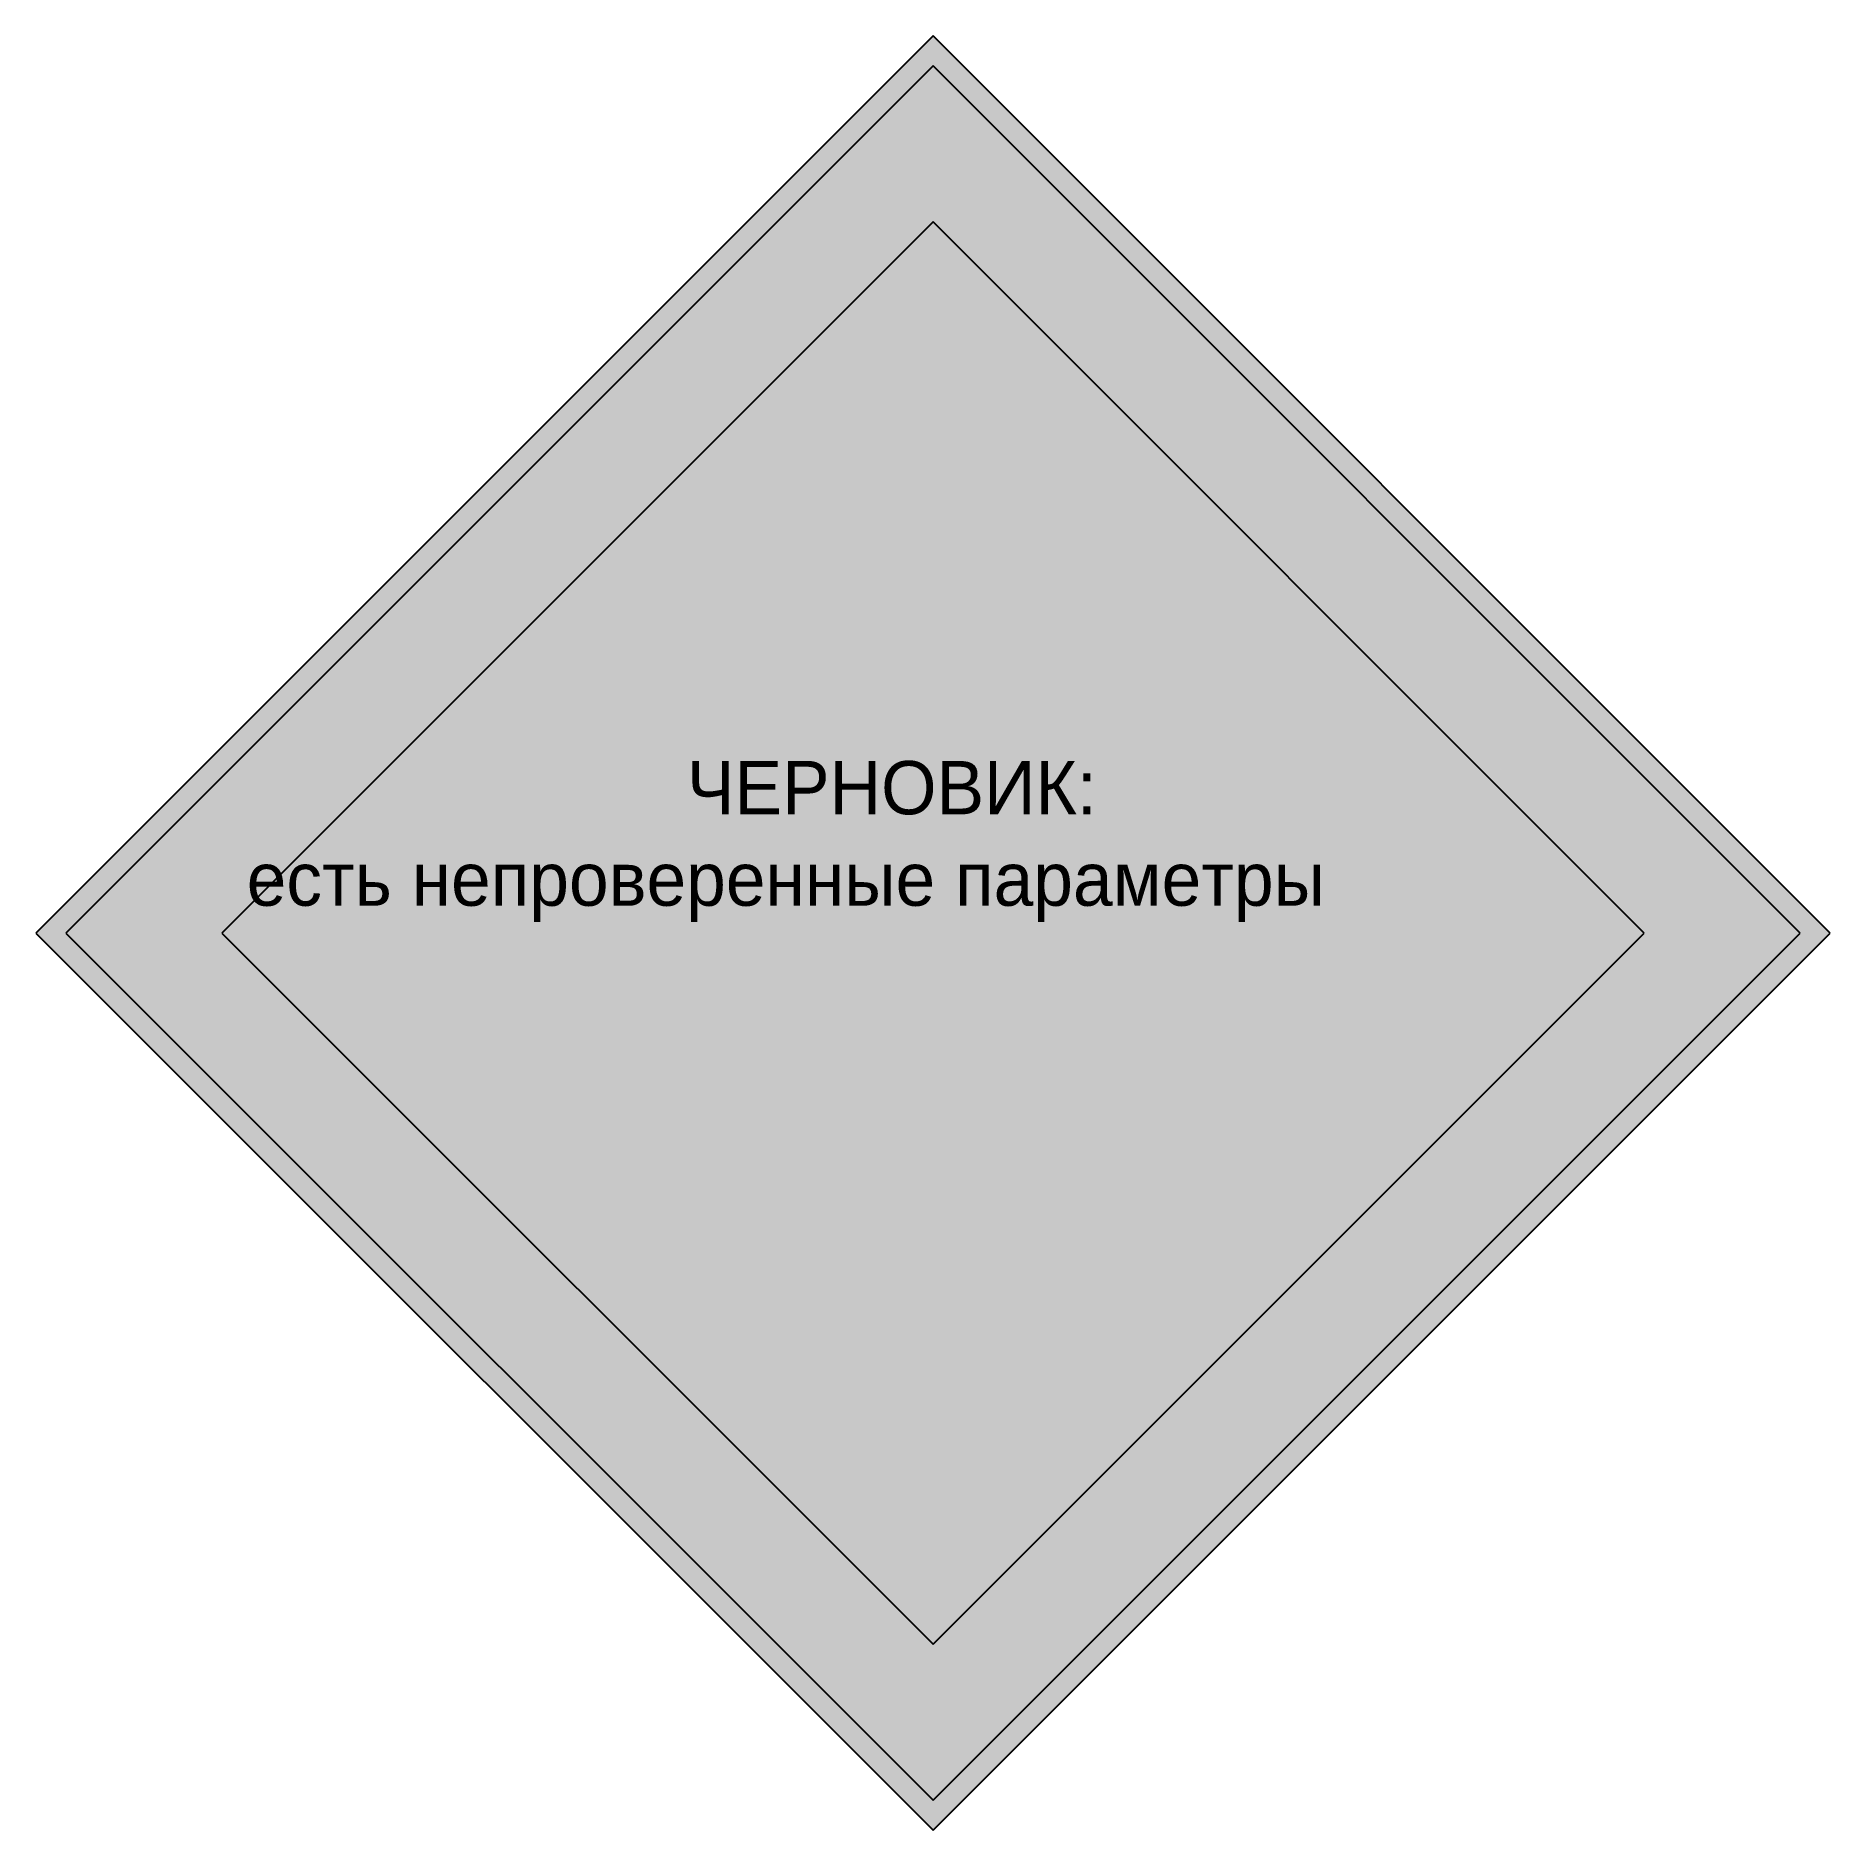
# Model space of a CAD drawing. Header units: millimetres. Extents: x -424 to 424, y -424 to 424.
import ezdxf

# ---------------------------------------------------------------- set-up
doc = ezdxf.new("R2010")
doc.units = ezdxf.units.MM
for name, color, linetype in [('SIGN.Composition', 8, 'CONTINUOUS'), ('SIGN.Field', 255, 'CONTINUOUS'), ('SIGN.Outline', 7, 'CONTINUOUS'), ('SIGN.Watermark', 1, 'CONTINUOUS')]:
    doc.layers.add(name, color=color, linetype=linetype)

msp = doc.modelspace()

# ---------------------------------------------------------------- linework, layer by layer
at = {"layer": 'SIGN.Composition'}
for p, q in [((0, 410.121933), (-410.121933, 0)), ((410.121933, 0), (0, 410.121933)), ((0, 336.299985), (-336.299985, 0)), ((336.299985, 0), (0, 336.299985)), ((-410.121933, 0), (0, -410.121933)), ((-336.299985, 0), (0, -336.299985)), ((0, -410.121933), (410.121933, 0)), ((0, -336.299985), (336.299985, 0))]:
    msp.add_line(p, q, dxfattribs=at)
for points in [[(0, -336.299985), (0, 336.299985), (-336.299985, 0)], [(0, -336.299985), (336.299985, 0), (0, 336.299985)]]:
    msp.add_solid(points, dxfattribs=at)
at = {"layer": 'SIGN.Field'}
for p, q in [((0, 410.121933), (-410.121933, 0)), ((410.121933, 0), (0, 410.121933)), ((-410.121933, 0), (0, -410.121933)), ((0, -410.121933), (410.121933, 0))]:
    msp.add_line(p, q, dxfattribs=at)
for points in [[(0, 410.121933), (-410.121933, 0), (0, -410.121933)], [(0, 410.121933), (0, -410.121933), (410.121933, 0)]]:
    msp.add_solid(points, dxfattribs=at)
at = {"layer": 'SIGN.Outline'}
for p, q in [((0, 424.264069), (-424.264069, 0)), ((424.264069, 0), (0, 424.264069)), ((-424.264069, 0), (0, -424.264069)), ((0, -424.264069), (424.264069, 0))]:
    msp.add_line(p, q, dxfattribs=at)
for points in [[(0, 424.264069), (-424.264069, 0), (0, -424.264069)], [(0, 424.264069), (0, -424.264069), (424.264069, 0)]]:
    msp.add_solid(points, dxfattribs=at)

# ---------------------------------------------------------------- texts
at = {"layer": 'SIGN.Watermark'}
for s, p in [('ЧЕРНОВИК:', (-116.373406, 56.126554)), ('есть непроверенные параметры', (-324.562013, 12.881141))]:
    msp.add_text(s, height=25.220725, dxfattribs=at).set_placement(p)

doc.saveas('drawing.dxf')
